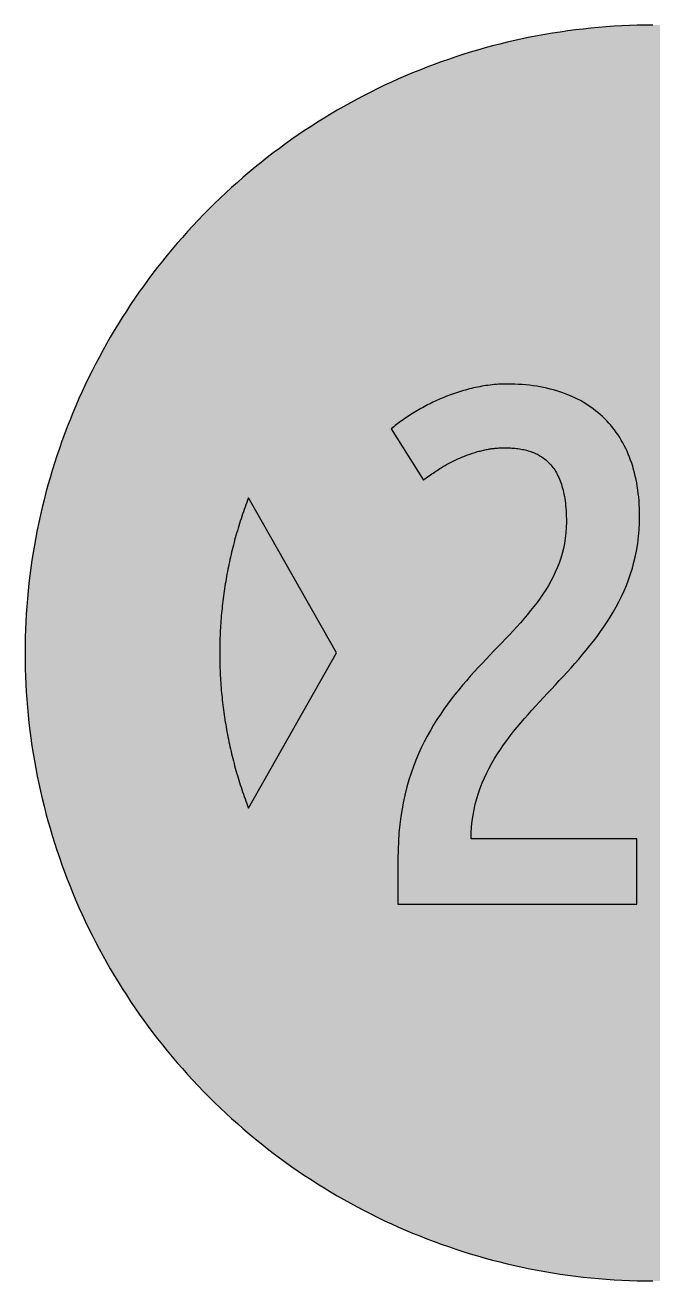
# Model space of a CAD drawing. Header units: millimetres. Extents: x 0 to 212, y 0 to 212.
# Drawn here: x 0.1 to 105.9, y 0.1 to 211.7 of the extents above; entities that cross this region are included whole.
import ezdxf

# ---------------------------------------------------------------- set-up
doc = ezdxf.new("R2010")
doc.units = ezdxf.units.MM

msp = doc.modelspace()

# ---------------------------------------------------------------- hatches: boundary and pattern name
for color, points in [(254, [(211.7189, 105.8869), (211.709, 107.2007), (211.6861, 108.5139), (211.6455, 109.8245), (211.5871, 111.1326), (211.5134, 112.4407), (211.4245, 113.7437), (211.3204, 115.0468), (211.201, 116.3447), (211.0638, 117.6426), (210.9114, 118.9355), (210.7413, 120.2258), (210.5584, 121.5136), (210.3577, 122.7988), (210.1418, 124.079), (209.9107, 125.3566), (209.6643, 126.6292), (209.4027, 127.8992), (209.1258, 129.1641), (208.8337, 130.4239), (208.5264, 131.6812), (208.2038, 132.936), (207.866, 134.1831), (207.5104, 135.4277), (207.1421, 136.6647), (206.7611, 137.8991), (206.3623, 139.1285), (205.9483, 140.3502), (205.5216, 141.5694), (205.0771, 142.781), (204.6199, 143.9901), (204.1474, 145.1915), (203.6623, 146.3853), (203.1619, 147.574), (202.6463, 148.7576), (202.1154, 149.9362), (201.5693, 151.1046), (201.0105, 152.2705), (200.439, 153.4262), (199.8523, 154.5768), (199.2503, 155.7198), (198.6356, 156.8577), (198.0057, 157.9855), (197.3605, 159.1081), (196.7052, 160.2232), (196.0321, 161.3281), (195.3489, 162.4279), (194.6504, 163.5176), (193.9366, 164.6022), (193.2102, 165.6766), (192.471, 166.7434), (191.7167, 167.8), (190.9521, 168.849), (190.1698, 169.8904), (189.3773, 170.9217), (188.5696, 171.9428), (187.7517, 172.9562), (186.9161, 173.9621), (186.0702, 174.9552), (185.2117, 175.9407), (184.338, 176.9161), (183.454, 177.8838), (182.5549, 178.8389), (181.643, 179.7837), (180.721, 180.7185), (179.7837, 181.643), (178.8389, 182.5549), (177.8838, 183.454), (176.9161, 184.338), (175.9407, 185.2117), (174.9552, 186.0702), (173.9621, 186.9161), (172.9562, 187.7492), (171.9428, 188.5696), (170.9217, 189.3773), (169.8904, 190.1698), (168.849, 190.9496), (167.8, 191.7167), (166.7408, 192.471), (165.6766, 193.2102), (164.6022, 193.9366), (163.5176, 194.6504), (162.4279, 195.3489), (161.3281, 196.0321), (160.2232, 196.7052), (159.1081, 197.3631), (157.9855, 198.0057), (156.8577, 198.6356), (155.7198, 199.2503), (154.5768, 199.8523), (153.4262, 200.439), (152.2705, 201.0131), (151.1046, 201.5719), (149.9362, 202.1154), (148.7576, 202.6463), (147.574, 203.1619), (146.3853, 203.6623), (145.1889, 204.15), (143.9875, 204.6199), (142.781, 205.0796), (141.5694, 205.5216), (140.3502, 205.9483), (139.1285, 206.3623), (137.8991, 206.7611), (136.6647, 207.1446), (135.4252, 207.5129), (134.1831, 207.866), (132.9334, 208.2038), (131.6812, 208.5264), (130.4239, 208.8337), (129.1641, 209.1284), (127.8966, 209.4052), (126.6292, 209.6668), (125.3541, 209.9132), (124.0765, 210.1444), (122.7963, 210.3603), (121.5136, 210.5584), (120.2258, 210.7438), (118.9355, 210.9114), (117.6401, 211.0638), (116.3447, 211.201), (115.0468, 211.3229), (113.7437, 211.4271), (112.4382, 211.516), (111.1326, 211.5896), (109.8245, 211.6455), (108.5113, 211.6861), (107.1982, 211.7115), (105.885, 211.7192), (104.5693, 211.7115), (103.2561, 211.6861), (101.9454, 211.6455), (100.6373, 211.5896), (99.3292, 211.516), (98.0262, 211.4271), (96.7232, 211.3229), (95.4253, 211.201), (94.1273, 211.0638), (92.8345, 210.9114), (91.5441, 210.7438), (90.2564, 210.5584), (88.9711, 210.3603), (87.691, 210.1444), (86.4133, 209.9132), (85.1408, 209.6668), (83.8708, 209.4052), (82.6059, 209.1284), (81.346, 208.8337), (80.0887, 208.5264), (78.834, 208.2038), (77.5868, 207.866), (76.3422, 207.5129), (75.1053, 207.1446), (73.8708, 206.7611), (72.6415, 206.3623), (71.4197, 205.9483), (70.2005, 205.5216), (68.9889, 205.0796), (67.7799, 204.6199), (66.5785, 204.15), (65.3847, 203.6623), (64.196, 203.1619), (63.0123, 202.6463), (61.8338, 202.1154), (60.6628, 201.5719), (59.4995, 201.0131), (58.3438, 200.439), (57.1932, 199.8523), (56.0502, 199.2503), (54.9123, 198.6356), (53.7845, 198.0057), (52.6618, 197.3631), (51.5468, 196.7052), (50.4419, 196.0321), (49.342, 195.3489), (48.2524, 194.6504), (47.1678, 193.9366), (46.0934, 193.2102), (45.0266, 192.471), (43.9699, 191.7167), (42.9209, 190.9496), (41.8795, 190.1698), (40.8483, 189.3773), (39.8272, 188.5696), (38.8137, 187.7492), (37.8079, 186.9161), (36.8148, 186.0702), (35.8292, 185.2117), (34.8539, 184.338), (33.8861, 183.454), (32.9311, 182.5549), (31.9862, 181.643), (31.049, 180.7185), (30.1269, 179.7837), (29.2151, 178.8389), (28.3159, 177.8838), (27.432, 176.9161), (26.5582, 175.9407), (25.6997, 174.9552), (24.8539, 173.9621), (24.0208, 172.9562), (23.2004, 171.9428), (22.3926, 170.9217), (21.6002, 169.8904), (20.8204, 168.849), (20.0533, 167.8), (19.2989, 166.7434), (18.5598, 165.6766), (17.8333, 164.6022), (17.1196, 163.5176), (16.4211, 162.4279), (15.7378, 161.3281), (15.0647, 160.2232), (14.4069, 159.1081), (13.7643, 157.9855), (13.1343, 156.8577), (12.5197, 155.7198), (11.9177, 154.5768), (11.3309, 153.4262), (10.7569, 152.2705), (10.1981, 151.1046), (9.6545, 149.9362), (9.1237, 148.7576), (8.6081, 147.574), (8.1077, 146.3853), (7.62, 145.1915), (7.1501, 143.9901), (6.6904, 142.781), (6.2484, 141.5694), (5.8217, 140.3502), (5.4077, 139.1285), (5.0089, 137.8991), (4.6253, 136.6647), (4.257, 135.4277), (3.904, 134.1831), (3.5662, 132.936), (3.2436, 131.6812), (2.9362, 130.4239), (2.6416, 129.1641), (2.3647, 127.8992), (2.1031, 126.6292), (1.8567, 125.3566), (1.6256, 124.079), (1.4097, 122.7988), (1.2116, 121.5136), (1.0262, 120.2258), (0.8585, 118.9355), (0.7061, 117.6426), (0.569, 116.3447), (0.447, 115.0468), (0.3429, 113.7437), (0.254, 112.4407), (0.1803, 111.1326), (0.1245, 109.8245), (0.0838, 108.5139), (0.0584, 107.2007), (0.0508, 105.885), (0.0584, 104.5718), (0.0838, 103.2586), (0.1245, 101.9454), (0.1803, 100.6373), (0.254, 99.3318), (0.3429, 98.0262), (0.447, 96.7232), (0.569, 95.4253), (0.7061, 94.1299), (0.8585, 92.8345), (1.0262, 91.5441), (1.2116, 90.2564), (1.4097, 88.9737), (1.6256, 87.6935), (1.8567, 86.4159), (2.1031, 85.1408), (2.3647, 83.8733), (2.6416, 82.6059), (2.9362, 81.346), (3.2436, 80.0887), (3.5662, 78.8365), (3.904, 77.5868), (4.257, 76.3448), (4.6253, 75.1053), (5.0089, 73.8708), (5.4077, 72.6415), (5.8217, 71.4197), (6.2484, 70.2005), (6.6904, 68.9889), (7.1501, 67.7824), (7.62, 66.581), (8.1077, 65.3847), (8.6081, 64.196), (9.1237, 63.0123), (9.6545, 61.8338), (10.1981, 60.6654), (10.7569, 59.4995), (11.3309, 58.3438), (11.9177, 57.1932), (12.5197, 56.0502), (13.1343, 54.9123), (13.7643, 53.7845), (14.4069, 52.6618), (15.0647, 51.5468), (15.7378, 50.4419), (16.4211, 49.342), (17.1196, 48.2524), (17.8333, 47.1678), (18.5598, 46.0934), (19.2989, 45.0291), (20.0533, 43.9699), (20.8204, 42.9209), (21.6002, 41.8795), (22.3926, 40.8483), (23.2004, 39.8272), (24.0208, 38.8137), (24.8539, 37.8079), (25.6997, 36.8148), (26.5582, 35.8292), (27.432, 34.8539), (28.3159, 33.8861), (29.2151, 32.9311), (30.1269, 31.9862), (31.049, 31.049), (31.9862, 30.1269), (32.9311, 29.2151), (33.8861, 28.3159), (34.8539, 27.432), (35.8292, 26.5582), (36.8148, 25.6997), (37.8079, 24.8539), (38.8137, 24.0182), (39.8272, 23.2004), (40.8483, 22.3926), (41.8795, 21.6002), (42.9209, 20.8178), (43.9699, 20.0533), (45.0266, 19.2989), (46.0934, 18.5598), (47.1678, 17.8333), (48.2524, 17.1196), (49.342, 16.4211), (50.4419, 15.7378), (51.5468, 15.0647), (52.6618, 14.4094), (53.7845, 13.7643), (54.9123, 13.1343), (56.0502, 12.5197), (57.1932, 11.9177), (58.3438, 11.3309), (59.4995, 10.7594), (60.6628, 10.2006), (61.8338, 9.6545), (63.0123, 9.1237), (64.196, 8.6081), (65.3847, 8.1077), (66.5785, 7.6225), (67.7799, 7.1501), (68.9889, 6.6929), (70.2005, 6.2484), (71.4197, 5.8217), (72.6415, 5.4077), (73.8708, 5.0089), (75.1053, 4.6279), (76.3422, 4.2596), (77.5868, 3.904), (78.834, 3.5662), (80.0887, 3.2436), (81.346, 2.9362), (82.6059, 2.6441), (83.8708, 2.3673), (85.1408, 2.1057), (86.4133, 1.8593), (87.691, 1.6281), (88.9711, 1.4122), (90.2564, 1.2116), (91.5441, 1.0287), (92.8345, 0.8585), (94.1273, 0.7061), (95.4253, 0.569), (96.7232, 0.4496), (98.0262, 0.3454), (99.3292, 0.2565), (100.6373, 0.1829), (101.9454, 0.1245), (103.2561, 0.0838), (104.5693, 0.061), (105.885, 0.0533), (107.1982, 0.061), (108.5113, 0.0838), (109.8245, 0.1245), (111.1326, 0.1829), (112.4382, 0.2565), (113.7437, 0.3454), (115.0468, 0.4496), (116.3447, 0.569), (117.6401, 0.7061), (118.9355, 0.8585), (120.2258, 1.0287), (121.5136, 1.2116), (122.7963, 1.4122), (124.0765, 1.6281), (125.3541, 1.8593), (126.6292, 2.1057), (127.8966, 2.3673), (129.1641, 2.6441), (130.4239, 2.9362), (131.6812, 3.2436), (132.9334, 3.5662), (134.1831, 3.904), (135.4252, 4.2596), (136.6647, 4.6279), (137.8991, 5.0089), (139.1285, 5.4077), (140.3502, 5.8217), (141.5694, 6.2484), (142.781, 6.6929), (143.9875, 7.1501), (145.1889, 7.6225), (146.3853, 8.1077), (147.574, 8.6081), (148.7576, 9.1237), (149.9362, 9.6545), (151.1046, 10.2006), (152.2705, 10.7594), (153.4262, 11.3309), (154.5768, 11.9177), (155.7198, 12.5197), (156.8577, 13.1343), (157.9855, 13.7643), (159.1081, 14.4094), (160.2232, 15.0647), (161.3281, 15.7378), (162.4279, 16.4211), (163.5176, 17.1196), (164.6022, 17.8333), (165.6766, 18.5598), (166.7408, 19.2989), (167.8, 20.0533), (168.849, 20.8178), (169.8904, 21.6002), (170.9217, 22.3926), (171.9428, 23.2004), (172.9562, 24.0182), (173.9621, 24.8539), (174.9552, 25.6997), (175.9407, 26.5582), (176.9161, 27.432), (177.8838, 28.3159), (178.8389, 29.2151), (179.7837, 30.1269), (180.721, 31.049), (181.643, 31.9862), (182.5549, 32.9311), (183.454, 33.8861), (184.338, 34.8539), (185.2117, 35.8292), (186.0702, 36.8148), (186.9161, 37.8079), (187.7517, 38.8137), (188.5696, 39.8272), (189.3773, 40.8483), (190.1698, 41.8795), (190.9521, 42.9209), (191.7167, 43.9699), (192.471, 45.0291), (193.2102, 46.0934), (193.9366, 47.1678), (194.6504, 48.2524), (195.3489, 49.342), (196.0321, 50.4419), (196.7052, 51.5468), (197.3605, 52.6618), (198.0057, 53.7845), (198.6356, 54.9123), (199.2503, 56.0502), (199.8523, 57.1932), (200.439, 58.3438), (201.0105, 59.4995), (201.5693, 60.6654), (202.1154, 61.8338), (202.6463, 63.0123), (203.1619, 64.196), (203.6623, 65.3847), (204.1474, 66.581), (204.6199, 67.7824), (205.0771, 68.9889), (205.5216, 70.2005), (205.9483, 71.4197), (206.3623, 72.6415), (206.7611, 73.8708), (207.1421, 75.1053), (207.5104, 76.3448), (207.866, 77.5868), (208.2038, 78.8365), (208.5264, 80.0887), (208.8337, 81.346), (209.1258, 82.6059), (209.4027, 83.8733), (209.6643, 85.1408), (209.9107, 86.4159), (210.1418, 87.6935), (210.3577, 88.9737), (210.5584, 90.2564), (210.7413, 91.5441), (210.9114, 92.8345), (211.0638, 94.1299), (211.201, 95.4253), (211.3204, 96.7232), (211.4245, 98.0262), (211.5134, 99.3318), (211.5871, 100.6373), (211.6455, 101.9454), (211.6861, 103.2586), (211.709, 104.5718), (211.7166, 105.885)]), (59, [(80.8041, 140.4754), (81.0692, 140.4722), (81.3333, 140.4671), (81.595, 140.4595), (81.8566, 140.4468), (82.1157, 140.4315), (82.3747, 140.4137), (82.6313, 140.3909), (82.8853, 140.3629), (83.1367, 140.3325), (83.3857, 140.2969), (83.6346, 140.2563), (83.881, 140.2131), (84.1223, 140.1623), (84.3636, 140.1089), (84.6023, 140.048), (84.8385, 139.9845), (85.0722, 139.9134), (85.3008, 139.8397), (85.5294, 139.7584), (85.7529, 139.6721), (85.9739, 139.5781), (86.1924, 139.479), (86.4083, 139.3749), (86.6191, 139.2631), (86.8274, 139.1463), (87.0306, 139.0218), (87.2338, 138.8897), (87.4293, 138.7526), (87.6224, 138.6078), (87.8129, 138.4554), (87.9983, 138.2954), (88.1786, 138.1277), (88.3564, 137.955), (88.5292, 137.7721), (88.6993, 137.5816), (88.8644, 137.3835), (89.0219, 137.1778), (89.1794, 136.9619), (89.3293, 136.7384), (89.474, 136.5072), (89.6163, 136.2659), (89.7509, 136.017), (89.883, 135.7605), (90.0074, 135.4912), (90.1268, 135.2144), (90.2437, 134.9299), (90.3529, 134.6327), (90.457, 134.3279), (90.5561, 134.0129), (90.6475, 133.6878), (90.7339, 133.3525), (90.8152, 133.0071), (90.8914, 132.6515), (90.9599, 132.2832), (91.0234, 131.9073), (91.0793, 131.5187), (91.1301, 131.1199), (91.1733, 130.7084), (91.2114, 130.2868), (91.2419, 129.8524), (91.2673, 129.4079), (91.2851, 128.9533), (91.2952, 128.4834), (91.2978, 128.0033), (91.2774, 127.061), (91.2165, 126.1415), (91.1174, 125.2423), (90.9803, 124.366), (90.805, 123.51), (90.5967, 122.6718), (90.3529, 121.8514), (90.0786, 121.0462), (89.7712, 120.2588), (89.4334, 119.4867), (89.0702, 118.7272), (88.6765, 117.9805), (88.2599, 117.2464), (87.8154, 116.5225), (87.3481, 115.8062), (86.8604, 115.1026), (86.3524, 114.4041), (85.8215, 113.7133), (85.2754, 113.0249), (84.7115, 112.3442), (84.1324, 111.666), (83.5381, 110.9904), (82.931, 110.3173), (82.3112, 109.6442), (81.6839, 108.9685), (81.0463, 108.2929), (80.3986, 107.6147), (79.7484, 106.9315), (79.0905, 106.2431), (78.4276, 105.5522), (77.7646, 104.8512), (77.0992, 104.1425), (76.4337, 103.4263), (75.7682, 102.6998), (75.1078, 101.9632), (74.4499, 101.2139), (73.7972, 100.4519), (73.152, 99.6747), (72.5145, 98.8847), (71.8845, 98.077), (71.2673, 97.2515), (70.6603, 96.4108), (70.0659, 95.5472), (69.4868, 94.6658), (68.9229, 93.7641), (68.3743, 92.837), (67.8459, 91.8896), (67.3354, 90.9168), (66.8477, 89.9185), (66.3804, 88.8949), (65.9384, 87.8408), (65.5193, 86.7613), (65.1281, 85.6513), (64.7624, 84.5109), (64.4271, 83.3399), (64.1198, 82.136), (63.8454, 80.899), (63.6016, 79.6265), (63.3933, 78.3184), (63.2181, 76.9722), (63.0809, 75.5904), (62.9818, 74.1705), (62.9209, 72.7075), (62.9006, 71.2064), (62.9006, 63.5536), (103.1515, 63.5536), (103.1515, 74.5419), (75.2479, 74.5419), (75.2678, 75.5777), (75.3288, 76.5912), (75.4278, 77.5818), (75.565, 78.552), (75.7403, 79.5045), (75.9485, 80.4342), (76.1924, 81.3486), (76.4667, 82.2427), (76.774, 83.1215), (77.1093, 83.9851), (77.4751, 84.8309), (77.8662, 85.664), (78.2853, 86.4819), (78.7298, 87.2896), (79.1947, 88.0821), (79.6849, 88.867), (80.1929, 89.6391), (80.7212, 90.4011), (81.2698, 91.1555), (81.8337, 91.8997), (82.4128, 92.6389), (83.0072, 93.3704), (83.6143, 94.0968), (84.2315, 94.8182), (84.8614, 95.537), (85.4989, 96.2508), (86.1441, 96.9645), (86.7969, 97.6732), (87.4547, 98.3844), (88.1177, 99.093), (88.7806, 99.8042), (89.4461, 100.5154), (90.1116, 101.2317), (90.7745, 101.9505), (91.4375, 102.6719), (92.0953, 103.3983), (92.7456, 104.1298), (93.3933, 104.869), (94.0308, 105.6157), (94.6607, 106.3701), (95.2779, 107.1347), (95.885, 107.9068), (96.4794, 108.6891), (97.0585, 109.4842), (97.6224, 110.2919), (98.1685, 111.1123), (98.6993, 111.9454), (99.2073, 112.7938), (99.6975, 113.6548), (100.1624, 114.5362), (100.6069, 115.4328), (101.0234, 116.3447), (101.4171, 117.2794), (101.7829, 118.2294), (102.1182, 119.2022), (102.4255, 120.1953), (102.6998, 121.2113), (102.9437, 122.2477), (103.1519, 123.3094), (103.3272, 124.394), (103.4644, 125.5039), (103.5634, 126.6393), (103.6244, 127.8026), (103.6447, 128.9914), (103.6396, 129.6492), (103.6218, 130.2944), (103.5914, 130.9319), (103.5482, 131.5618), (103.4948, 132.1816), (103.4288, 132.7937), (103.3526, 133.3957), (103.2612, 133.9875), (103.1621, 134.5717), (103.0478, 135.1483), (102.9233, 135.7147), (102.7887, 136.271), (102.6414, 136.8171), (102.4839, 137.3556), (102.3137, 137.8839), (102.1334, 138.4021), (101.9404, 138.9126), (101.7372, 139.413), (101.5238, 139.9032), (101.2977, 140.3833), (101.0615, 140.8557), (100.8126, 141.318), (100.5535, 141.7676), (100.2843, 142.2095), (100.0049, 142.6413), (99.7153, 143.063), (99.4131, 143.477), (99.1006, 143.8783), (98.7781, 144.2695), (98.4453, 144.6505), (98.1024, 145.0213), (97.7494, 145.3845), (97.3861, 145.735), (97.0102, 146.0754), (96.6267, 146.4056), (96.233, 146.7231), (95.8266, 147.033), (95.4126, 147.3327), (94.9884, 147.6197), (94.554, 147.8966), (94.1095, 148.1633), (93.6549, 148.4198), (93.1901, 148.6637), (92.7176, 148.8973), (92.235, 149.1209), (91.7423, 149.3342), (91.2393, 149.5349), (90.7263, 149.7254), (90.2056, 149.9032), (89.6747, 150.0708), (89.1337, 150.2283), (88.585, 150.3731), (88.0262, 150.5077), (87.4598, 150.6296), (86.8832, 150.7414), (86.299, 150.8404), (85.7047, 150.9268), (85.1002, 151.0055), (84.488, 151.069), (83.8657, 151.1224), (83.2358, 151.163), (82.5983, 151.1935), (81.9506, 151.2113), (81.2952, 151.2164), (80.9371, 151.2138), (80.579, 151.2062), (80.2208, 151.1935), (79.8652, 151.1732), (79.5071, 151.1503), (79.1515, 151.1198), (78.7959, 151.0843), (78.4428, 151.0462), (78.0898, 151.0005), (77.7367, 150.9522), (77.3836, 150.8989), (77.0331, 150.8404), (76.6851, 150.7769), (76.3372, 150.7084), (75.9892, 150.6372), (75.6437, 150.561), (75.2983, 150.4823), (74.9554, 150.3959), (74.615, 150.3096), (74.2747, 150.2156), (73.9369, 150.1216), (73.599, 150.02), (73.2638, 149.9184), (72.931, 149.8117), (72.6008, 149.7), (72.2706, 149.5882), (71.943, 149.4714), (71.6178, 149.3495), (71.2953, 149.2275), (70.9727, 149.1005), (70.6552, 148.971), (70.3377, 148.8415), (70.0227, 148.7068), (69.7128, 148.5697), (69.403, 148.43), (69.0956, 148.2877), (68.7908, 148.143), (68.4911, 147.9956), (68.1914, 147.8483), (67.8942, 147.6959), (67.6021, 147.5435), (67.3125, 147.3886), (67.0255, 147.2311), (66.741, 147.0736), (66.4591, 146.9136), (66.1797, 146.751), (65.9054, 146.5885), (65.6336, 146.4259), (65.3669, 146.2583), (65.1002, 146.0932), (64.8411, 145.9255), (64.582, 145.7554), (64.328, 145.5852), (64.0766, 145.415), (63.8302, 145.2448), (63.5889, 145.0721), (63.3476, 144.8994), (63.1139, 144.7267), (62.8828, 144.5539), (62.6542, 144.3812), (62.4307, 144.206), (62.2122, 144.0332), (61.9989, 143.858), (61.788, 143.6853), (67.2222, 135.0433), (67.4522, 135.2194), (67.6834, 135.3947), (67.9145, 135.5649), (68.1457, 135.7351), (68.3768, 135.8976), (68.6054, 136.0602), (68.8365, 136.2202), (69.0651, 136.3751), (69.2937, 136.5275), (69.5223, 136.6749), (69.7509, 136.8222), (69.9795, 136.9644), (70.2081, 137.1041), (70.4342, 137.2413), (70.6628, 137.3759), (70.8889, 137.5054), (71.1149, 137.6324), (71.3384, 137.7569), (71.5645, 137.8788), (71.788, 137.9982), (72.0115, 138.115), (72.2351, 138.2268), (72.4586, 138.336), (72.6796, 138.4427), (72.9005, 138.5468), (73.1215, 138.6484), (73.34, 138.745), (73.5609, 138.8415), (73.7768, 138.9329), (73.9953, 139.0244), (74.2112, 139.1107), (74.4271, 139.1945), (74.643, 139.2758), (74.8589, 139.352), (75.0722, 139.4282), (75.2831, 139.5019), (75.4964, 139.5705), (75.7072, 139.639), (75.9155, 139.7025), (76.1263, 139.766), (76.3321, 139.8245), (76.5404, 139.8803), (76.7461, 139.9337), (76.9518, 139.9845), (77.155, 140.0327), (77.3582, 140.081), (77.5589, 140.1242), (77.7596, 140.1648), (77.9602, 140.2029), (78.1583, 140.2385), (78.3539, 140.2715), (78.552, 140.302), (78.7451, 140.3299), (78.9381, 140.3553), (79.1312, 140.3782), (79.3217, 140.3985), (79.5122, 140.4163), (79.7001, 140.4315), (79.8881, 140.4442), (80.0735, 140.4544), (80.2589, 140.4645), (80.4418, 140.4696), (80.6221, 140.4722), (80.8025, 140.4747)]), (59, [(52.572, 105.8869), (37.7112, 132.0557), (37.5615, 131.6634), (37.4142, 131.2697), (37.2694, 130.876), (37.1272, 130.4823), (36.9875, 130.0886), (36.8503, 129.6924), (36.7132, 129.2962), (36.5811, 128.8999), (36.449, 128.5011), (36.322, 128.1024), (36.195, 127.7036), (36.0705, 127.3048), (35.9512, 126.9035), (35.8318, 126.5022), (35.7149, 126.1008), (35.5981, 125.6995), (35.4863, 125.2982), (35.3771, 124.8943), (35.2704, 124.4905), (35.1638, 124.0866), (35.0622, 123.6802), (34.9606, 123.2764), (34.8615, 122.87), (34.765, 122.4636), (34.6735, 122.0546), (34.5821, 121.6482), (34.4932, 121.2393), (34.4043, 120.8303), (34.3205, 120.4214), (34.2392, 120.0125), (34.1605, 119.6035), (34.0817, 119.192), (34.0081, 118.7831), (33.9344, 118.3716), (33.8633, 117.9601), (33.7972, 117.5461), (33.7312, 117.1346), (33.6677, 116.7206), (33.6067, 116.3091), (33.5483, 115.8951), (33.4924, 115.4811), (33.4391, 115.0671), (33.3883, 114.6531), (33.3375, 114.2365), (33.2918, 113.8225), (33.2486, 113.4059), (33.2054, 112.9894), (33.1673, 112.5753), (33.1292, 112.1588), (33.0937, 111.7422), (33.0632, 111.3231), (33.0327, 110.9066), (33.0048, 110.49), (32.9794, 110.0709), (32.9565, 109.6543), (32.9362, 109.2352), (32.9184, 108.8187), (32.9032, 108.3996), (32.8905, 107.9805), (32.8778, 107.5614), (32.8701, 107.1423), (32.8651, 106.7232), (32.86, 106.3041), (32.86, 105.885), (32.86, 105.4659), (32.8651, 105.0468), (32.8701, 104.6277), (32.8778, 104.2086), (32.8905, 103.7895), (32.9032, 103.3704), (32.9184, 102.9538), (32.9362, 102.5347), (32.9565, 102.1156), (32.9794, 101.6991), (33.0048, 101.28), (33.0327, 100.8634), (33.0632, 100.4468), (33.0937, 100.0303), (33.1292, 99.6137), (33.1673, 99.1972), (33.2054, 98.7806), (33.2486, 98.364), (33.2918, 97.9475), (33.3375, 97.5335), (33.3883, 97.1194), (33.4391, 96.7029), (33.4924, 96.2889), (33.5483, 95.8748), (33.6067, 95.4608), (33.6677, 95.0493), (33.7312, 94.6353), (33.7972, 94.2238), (33.8633, 93.8098), (33.9344, 93.3983), (34.0081, 92.9869), (34.0817, 92.5779), (34.1605, 92.1664), (34.2392, 91.7575), (34.3205, 91.346), (34.4043, 90.9371), (34.4932, 90.5307), (34.5821, 90.1217), (34.6735, 89.7128), (34.765, 89.3064), (34.8615, 88.9), (34.9606, 88.4936), (35.0622, 88.0897), (35.1638, 87.6833), (35.2704, 87.2795), (35.3771, 86.8756), (35.4863, 86.4718), (35.5981, 86.0704), (35.7149, 85.6666), (35.8318, 85.2653), (35.9512, 84.8665), (36.0705, 84.4652), (36.195, 84.0664), (36.322, 83.6676), (36.449, 83.2688), (36.5811, 82.87), (36.7132, 82.4738), (36.8503, 82.0776), (36.9875, 81.6813), (37.1272, 81.2876), (37.2694, 80.8939), (37.4142, 80.5002), (37.5615, 80.1065), (37.7088, 79.7154)])]:
    msp.add_hatch(color=color).paths.add_polyline_path(points)

# ---------------------------------------------------------------- linework, layer by layer
at = {"color": 254}
msp.add_lwpolyline([(105.885, 211.7192), (104.5693, 211.7115), (103.2561, 211.6861), (101.9454, 211.6455), (100.6373, 211.5896), (99.3292, 211.516), (98.0262, 211.4271), (96.7232, 211.3229), (95.4253, 211.201), (94.1273, 211.0638), (92.8345, 210.9114), (91.5441, 210.7438), (90.2564, 210.5584), (88.9711, 210.3603), (87.691, 210.1444), (86.4133, 209.9132), (85.1408, 209.6668), (83.8708, 209.4052), (82.6059, 209.1284), (81.346, 208.8337), (80.0887, 208.5264), (78.834, 208.2038), (77.5868, 207.866), (76.3422, 207.5129), (75.1053, 207.1446), (73.8708, 206.7611), (72.6415, 206.3623), (71.4197, 205.9483), (70.2005, 205.5216), (68.9889, 205.0796), (67.7799, 204.6199), (66.5785, 204.15), (65.3847, 203.6623), (64.196, 203.1619), (63.0123, 202.6463), (61.8338, 202.1154), (60.6628, 201.5719), (59.4995, 201.0131), (58.3438, 200.439), (57.1932, 199.8523), (56.0502, 199.2503), (54.9123, 198.6356), (53.7845, 198.0057), (52.6618, 197.3631), (51.5468, 196.7052), (50.4419, 196.0321), (49.342, 195.3489), (48.2524, 194.6504), (47.1678, 193.9366), (46.0934, 193.2102), (45.0266, 192.471), (43.9699, 191.7167), (42.9209, 190.9496), (41.8795, 190.1698), (40.8483, 189.3773), (39.8272, 188.5696), (38.8137, 187.7492), (37.8079, 186.9161), (36.8148, 186.0702), (35.8292, 185.2117), (34.8539, 184.338), (33.8861, 183.454), (32.9311, 182.5549), (31.9862, 181.643), (31.049, 180.7185), (30.1269, 179.7837), (29.2151, 178.8389), (28.3159, 177.8838), (27.432, 176.9161), (26.5582, 175.9407), (25.6997, 174.9552), (24.8539, 173.9621), (24.0208, 172.9562), (23.2004, 171.9428), (22.3926, 170.9217), (21.6002, 169.8904), (20.8204, 168.849), (20.0533, 167.8), (19.2989, 166.7434), (18.5598, 165.6766), (17.8333, 164.6022), (17.1196, 163.5176), (16.4211, 162.4279), (15.7378, 161.3281), (15.0647, 160.2232), (14.4069, 159.1081), (13.7643, 157.9855), (13.1343, 156.8577), (12.5197, 155.7198), (11.9177, 154.5768), (11.3309, 153.4262), (10.7569, 152.2705), (10.1981, 151.1046), (9.6545, 149.9362), (9.1237, 148.7576), (8.6081, 147.574), (8.1077, 146.3853), (7.62, 145.1915), (7.1501, 143.9901), (6.6904, 142.781), (6.2484, 141.5694), (5.8217, 140.3502), (5.4077, 139.1285), (5.0089, 137.8991), (4.6253, 136.6647), (4.257, 135.4277), (3.904, 134.1831), (3.5662, 132.936), (3.2436, 131.6812), (2.9362, 130.4239), (2.6416, 129.1641), (2.3647, 127.8992), (2.1031, 126.6292), (1.8567, 125.3566), (1.6256, 124.079), (1.4097, 122.7988), (1.2116, 121.5136), (1.0262, 120.2258), (0.8585, 118.9355), (0.7061, 117.6426), (0.569, 116.3447), (0.447, 115.0468), (0.3429, 113.7437), (0.254, 112.4407), (0.1803, 111.1326), (0.1245, 109.8245), (0.0838, 108.5139), (0.0584, 107.2007), (0.0508, 105.885), (0.0584, 104.5718), (0.0838, 103.2586), (0.1245, 101.9454), (0.1803, 100.6373), (0.254, 99.3318), (0.3429, 98.0262), (0.447, 96.7232), (0.569, 95.4253), (0.7061, 94.1299), (0.8585, 92.8345), (1.0262, 91.5441), (1.2116, 90.2564), (1.4097, 88.9737), (1.6256, 87.6935), (1.8567, 86.4159), (2.1031, 85.1408), (2.3647, 83.8733), (2.6416, 82.6059), (2.9362, 81.346), (3.2436, 80.0887), (3.5662, 78.8365), (3.904, 77.5868), (4.257, 76.3448), (4.6253, 75.1053), (5.0089, 73.8708), (5.4077, 72.6415), (5.8217, 71.4197), (6.2484, 70.2005), (6.6904, 68.9889), (7.1501, 67.7824), (7.62, 66.581), (8.1077, 65.3847), (8.6081, 64.196), (9.1237, 63.0123), (9.6545, 61.8338), (10.1981, 60.6654), (10.7569, 59.4995), (11.3309, 58.3438), (11.9177, 57.1932), (12.5197, 56.0502), (13.1343, 54.9123), (13.7643, 53.7845), (14.4069, 52.6618), (15.0647, 51.5468), (15.7378, 50.4419), (16.4211, 49.342), (17.1196, 48.2524), (17.8333, 47.1678), (18.5598, 46.0934), (19.2989, 45.0291), (20.0533, 43.9699), (20.8204, 42.9209), (21.6002, 41.8795), (22.3926, 40.8483), (23.2004, 39.8272), (24.0208, 38.8137), (24.8539, 37.8079), (25.6997, 36.8148), (26.5582, 35.8292), (27.432, 34.8539), (28.3159, 33.8861), (29.2151, 32.9311), (30.1269, 31.9862), (31.049, 31.049), (31.9862, 30.1269), (32.9311, 29.2151), (33.8861, 28.3159), (34.8539, 27.432), (35.8292, 26.5582), (36.8148, 25.6997), (37.8079, 24.8539), (38.8137, 24.0182), (39.8272, 23.2004), (40.8483, 22.3926), (41.8795, 21.6002), (42.9209, 20.8178), (43.9699, 20.0533), (45.0266, 19.2989), (46.0934, 18.5598), (47.1678, 17.8333), (48.2524, 17.1196), (49.342, 16.4211), (50.4419, 15.7378), (51.5468, 15.0647), (52.6618, 14.4094), (53.7845, 13.7643), (54.9123, 13.1343), (56.0502, 12.5197), (57.1932, 11.9177), (58.3438, 11.3309), (59.4995, 10.7594), (60.6628, 10.2006), (61.8338, 9.6545), (63.0123, 9.1237), (64.196, 8.6081), (65.3847, 8.1077), (66.5785, 7.6225), (67.7799, 7.1501), (68.9889, 6.6929), (70.2005, 6.2484), (71.4197, 5.8217), (72.6415, 5.4077), (73.8708, 5.0089), (75.1053, 4.6279), (76.3422, 4.2596), (77.5868, 3.904), (78.834, 3.5662), (80.0887, 3.2436), (81.346, 2.9362), (82.6059, 2.6441), (83.8708, 2.3673), (85.1408, 2.1057), (86.4133, 1.8593), (87.691, 1.6281), (88.9711, 1.4122), (90.2564, 1.2116), (91.5441, 1.0287), (92.8345, 0.8585), (94.1273, 0.7061), (95.4253, 0.569), (96.7232, 0.4496), (98.0262, 0.3454), (99.3292, 0.2565), (100.6373, 0.1829), (101.9454, 0.1245), (103.2561, 0.0838), (104.5693, 0.061), (105.885, 0.0533)], dxfattribs=at)
at = {"color": 59}
for points in [[(80.8041, 140.4754), (81.0692, 140.4722), (81.3333, 140.4671), (81.595, 140.4595), (81.8566, 140.4468), (82.1157, 140.4315), (82.3747, 140.4137), (82.6313, 140.3909), (82.8853, 140.3629), (83.1367, 140.3325), (83.3857, 140.2969), (83.6346, 140.2563), (83.881, 140.2131), (84.1223, 140.1623), (84.3636, 140.1089), (84.6023, 140.048), (84.8385, 139.9845), (85.0722, 139.9134), (85.3008, 139.8397), (85.5294, 139.7584), (85.7529, 139.6721), (85.9739, 139.5781), (86.1924, 139.479), (86.4083, 139.3749), (86.6191, 139.2631), (86.8274, 139.1463), (87.0306, 139.0218), (87.2338, 138.8897), (87.4293, 138.7526), (87.6224, 138.6078), (87.8129, 138.4554), (87.9983, 138.2954), (88.1786, 138.1277), (88.3564, 137.955), (88.5292, 137.7721), (88.6993, 137.5816), (88.8644, 137.3835), (89.0219, 137.1778), (89.1794, 136.9619), (89.3293, 136.7384), (89.474, 136.5072), (89.6163, 136.2659), (89.7509, 136.017), (89.883, 135.7605), (90.0074, 135.4912), (90.1268, 135.2144), (90.2437, 134.9299), (90.3529, 134.6327), (90.457, 134.3279), (90.5561, 134.0129), (90.6475, 133.6878), (90.7339, 133.3525), (90.8152, 133.0071), (90.8914, 132.6515), (90.9599, 132.2832), (91.0234, 131.9073), (91.0793, 131.5187), (91.1301, 131.1199), (91.1733, 130.7084), (91.2114, 130.2868), (91.2419, 129.8524), (91.2673, 129.4079), (91.2851, 128.9533), (91.2952, 128.4834), (91.2978, 128.0033), (91.2774, 127.061), (91.2165, 126.1415), (91.1174, 125.2423), (90.9803, 124.366), (90.805, 123.51), (90.5967, 122.6718), (90.3529, 121.8514), (90.0786, 121.0462), (89.7712, 120.2588), (89.4334, 119.4867), (89.0702, 118.7272), (88.6765, 117.9805), (88.2599, 117.2464), (87.8154, 116.5225), (87.3481, 115.8062), (86.8604, 115.1026), (86.3524, 114.4041), (85.8215, 113.7133), (85.2754, 113.0249), (84.7115, 112.3442), (84.1324, 111.666), (83.5381, 110.9904), (82.931, 110.3173), (82.3112, 109.6442), (81.6839, 108.9685), (81.0463, 108.2929), (80.3986, 107.6147), (79.7484, 106.9315), (79.0905, 106.2431), (78.4276, 105.5522), (77.7646, 104.8512), (77.0992, 104.1425), (76.4337, 103.4263), (75.7682, 102.6998), (75.1078, 101.9632), (74.4499, 101.2139), (73.7972, 100.4519), (73.152, 99.6747), (72.5145, 98.8847), (71.8845, 98.077), (71.2673, 97.2515), (70.6603, 96.4108), (70.0659, 95.5472), (69.4868, 94.6658), (68.9229, 93.7641), (68.3743, 92.837), (67.8459, 91.8896), (67.3354, 90.9168), (66.8477, 89.9185), (66.3804, 88.8949), (65.9384, 87.8408), (65.5193, 86.7613), (65.1281, 85.6513), (64.7624, 84.5109), (64.4271, 83.3399), (64.1198, 82.136), (63.8454, 80.899), (63.6016, 79.6265), (63.3933, 78.3184), (63.2181, 76.9722), (63.0809, 75.5904), (62.9818, 74.1705), (62.9209, 72.7075), (62.9006, 71.2064), (62.9006, 63.5536), (103.1515, 63.5536), (103.1515, 74.5419), (75.2479, 74.5419), (75.2678, 75.5777), (75.3288, 76.5912), (75.4278, 77.5818), (75.565, 78.552), (75.7403, 79.5045), (75.9485, 80.4342), (76.1924, 81.3486), (76.4667, 82.2427), (76.774, 83.1215), (77.1093, 83.9851), (77.4751, 84.8309), (77.8662, 85.664), (78.2853, 86.4819), (78.7298, 87.2896), (79.1947, 88.0821), (79.6849, 88.867), (80.1929, 89.6391), (80.7212, 90.4011), (81.2698, 91.1555), (81.8337, 91.8997), (82.4128, 92.6389), (83.0072, 93.3704), (83.6143, 94.0968), (84.2315, 94.8182), (84.8614, 95.537), (85.4989, 96.2508), (86.1441, 96.9645), (86.7969, 97.6732), (87.4547, 98.3844), (88.1177, 99.093), (88.7806, 99.8042), (89.4461, 100.5154), (90.1116, 101.2317), (90.7745, 101.9505), (91.4375, 102.6719), (92.0953, 103.3983), (92.7456, 104.1298), (93.3933, 104.869), (94.0308, 105.6157), (94.6607, 106.3701), (95.2779, 107.1347), (95.885, 107.9068), (96.4794, 108.6891), (97.0585, 109.4842), (97.6224, 110.2919), (98.1685, 111.1123), (98.6993, 111.9454), (99.2073, 112.7938), (99.6975, 113.6548), (100.1624, 114.5362), (100.6069, 115.4328), (101.0234, 116.3447), (101.4171, 117.2794), (101.7829, 118.2294), (102.1182, 119.2022), (102.4255, 120.1953), (102.6998, 121.2113), (102.9437, 122.2477), (103.1519, 123.3094), (103.3272, 124.394), (103.4644, 125.5039), (103.5634, 126.6393), (103.6244, 127.8026), (103.6447, 128.9914), (103.6396, 129.6492), (103.6218, 130.2944), (103.5914, 130.9319), (103.5482, 131.5618), (103.4948, 132.1816), (103.4288, 132.7937), (103.3526, 133.3957), (103.2612, 133.9875), (103.1621, 134.5717), (103.0478, 135.1483), (102.9233, 135.7147), (102.7887, 136.271), (102.6414, 136.8171), (102.4839, 137.3556), (102.3137, 137.8839), (102.1334, 138.4021), (101.9404, 138.9126), (101.7372, 139.413), (101.5238, 139.9032), (101.2977, 140.3833), (101.0615, 140.8557), (100.8126, 141.318), (100.5535, 141.7676), (100.2843, 142.2095), (100.0049, 142.6413), (99.7153, 143.063), (99.4131, 143.477), (99.1006, 143.8783), (98.7781, 144.2695), (98.4453, 144.6505), (98.1024, 145.0213), (97.7494, 145.3845), (97.3861, 145.735), (97.0102, 146.0754), (96.6267, 146.4056), (96.233, 146.7231), (95.8266, 147.033), (95.4126, 147.3327), (94.9884, 147.6197), (94.554, 147.8966), (94.1095, 148.1633), (93.6549, 148.4198), (93.1901, 148.6637), (92.7176, 148.8973), (92.235, 149.1209), (91.7423, 149.3342), (91.2393, 149.5349), (90.7263, 149.7254), (90.2056, 149.9032), (89.6747, 150.0708), (89.1337, 150.2283), (88.585, 150.3731), (88.0262, 150.5077), (87.4598, 150.6296), (86.8832, 150.7414), (86.299, 150.8404), (85.7047, 150.9268), (85.1002, 151.0055), (84.488, 151.069), (83.8657, 151.1224), (83.2358, 151.163), (82.5983, 151.1935), (81.9506, 151.2113), (81.2952, 151.2164), (80.9371, 151.2138), (80.579, 151.2062), (80.2208, 151.1935), (79.8652, 151.1732), (79.5071, 151.1503), (79.1515, 151.1198), (78.7959, 151.0843), (78.4428, 151.0462), (78.0898, 151.0005), (77.7367, 150.9522), (77.3836, 150.8989), (77.0331, 150.8404), (76.6851, 150.7769), (76.3372, 150.7084), (75.9892, 150.6372), (75.6437, 150.561), (75.2983, 150.4823), (74.9554, 150.3959), (74.615, 150.3096), (74.2747, 150.2156), (73.9369, 150.1216), (73.599, 150.02), (73.2638, 149.9184), (72.931, 149.8117), (72.6008, 149.7), (72.2706, 149.5882), (71.943, 149.4714), (71.6178, 149.3495), (71.2953, 149.2275), (70.9727, 149.1005), (70.6552, 148.971), (70.3377, 148.8415), (70.0227, 148.7068), (69.7128, 148.5697), (69.403, 148.43), (69.0956, 148.2877), (68.7908, 148.143), (68.4911, 147.9956), (68.1914, 147.8483), (67.8942, 147.6959), (67.6021, 147.5435), (67.3125, 147.3886), (67.0255, 147.2311), (66.741, 147.0736), (66.4591, 146.9136), (66.1797, 146.751), (65.9054, 146.5885), (65.6336, 146.4259), (65.3669, 146.2583), (65.1002, 146.0932), (64.8411, 145.9255), (64.582, 145.7554), (64.328, 145.5852), (64.0766, 145.415), (63.8302, 145.2448), (63.5889, 145.0721), (63.3476, 144.8994), (63.1139, 144.7267), (62.8828, 144.5539), (62.6542, 144.3812), (62.4307, 144.206), (62.2122, 144.0332), (61.9989, 143.858), (61.788, 143.6853), (67.2222, 135.0433), (67.4522, 135.2194), (67.6834, 135.3947), (67.9145, 135.5649), (68.1457, 135.7351), (68.3768, 135.8976), (68.6054, 136.0602), (68.8365, 136.2202), (69.0651, 136.3751), (69.2937, 136.5275), (69.5223, 136.6749), (69.7509, 136.8222), (69.9795, 136.9644), (70.2081, 137.1041), (70.4342, 137.2413), (70.6628, 137.3759), (70.8889, 137.5054), (71.1149, 137.6324), (71.3384, 137.7569), (71.5645, 137.8788), (71.788, 137.9982), (72.0115, 138.115), (72.2351, 138.2268), (72.4586, 138.336), (72.6796, 138.4427), (72.9005, 138.5468), (73.1215, 138.6484), (73.34, 138.745), (73.5609, 138.8415), (73.7768, 138.9329), (73.9953, 139.0244), (74.2112, 139.1107), (74.4271, 139.1945), (74.643, 139.2758), (74.8589, 139.352), (75.0722, 139.4282), (75.2831, 139.5019), (75.4964, 139.5705), (75.7072, 139.639), (75.9155, 139.7025), (76.1263, 139.766), (76.3321, 139.8245), (76.5404, 139.8803), (76.7461, 139.9337), (76.9518, 139.9845), (77.155, 140.0327), (77.3582, 140.081), (77.5589, 140.1242), (77.7596, 140.1648), (77.9602, 140.2029), (78.1583, 140.2385), (78.3539, 140.2715), (78.552, 140.302), (78.7451, 140.3299), (78.9381, 140.3553), (79.1312, 140.3782), (79.3217, 140.3985), (79.5122, 140.4163), (79.7001, 140.4315), (79.8881, 140.4442), (80.0735, 140.4544), (80.2589, 140.4645), (80.4418, 140.4696), (80.6221, 140.4722), (80.8025, 140.4747), (80.8041, 140.4754)], [(52.572, 105.8869), (37.7112, 132.0557), (37.5615, 131.6634), (37.4142, 131.2697), (37.2694, 130.876), (37.1272, 130.4823), (36.9875, 130.0886), (36.8503, 129.6924), (36.7132, 129.2962), (36.5811, 128.8999), (36.449, 128.5011), (36.322, 128.1024), (36.195, 127.7036), (36.0705, 127.3048), (35.9512, 126.9035), (35.8318, 126.5022), (35.7149, 126.1008), (35.5981, 125.6995), (35.4863, 125.2982), (35.3771, 124.8943), (35.2704, 124.4905), (35.1638, 124.0866), (35.0622, 123.6802), (34.9606, 123.2764), (34.8615, 122.87), (34.765, 122.4636), (34.6735, 122.0546), (34.5821, 121.6482), (34.4932, 121.2393), (34.4043, 120.8303), (34.3205, 120.4214), (34.2392, 120.0125), (34.1605, 119.6035), (34.0817, 119.192), (34.0081, 118.7831), (33.9344, 118.3716), (33.8633, 117.9601), (33.7972, 117.5461), (33.7312, 117.1346), (33.6677, 116.7206), (33.6067, 116.3091), (33.5483, 115.8951), (33.4924, 115.4811), (33.4391, 115.0671), (33.3883, 114.6531), (33.3375, 114.2365), (33.2918, 113.8225), (33.2486, 113.4059), (33.2054, 112.9894), (33.1673, 112.5753), (33.1292, 112.1588), (33.0937, 111.7422), (33.0632, 111.3231), (33.0327, 110.9066), (33.0048, 110.49), (32.9794, 110.0709), (32.9565, 109.6543), (32.9362, 109.2352), (32.9184, 108.8187), (32.9032, 108.3996), (32.8905, 107.9805), (32.8778, 107.5614), (32.8701, 107.1423), (32.8651, 106.7232), (32.86, 106.3041), (32.86, 105.885), (32.86, 105.4659), (32.8651, 105.0468), (32.8701, 104.6277), (32.8778, 104.2086), (32.8905, 103.7895), (32.9032, 103.3704), (32.9184, 102.9538), (32.9362, 102.5347), (32.9565, 102.1156), (32.9794, 101.6991), (33.0048, 101.28), (33.0327, 100.8634), (33.0632, 100.4468), (33.0937, 100.0303), (33.1292, 99.6137), (33.1673, 99.1972), (33.2054, 98.7806), (33.2486, 98.364), (33.2918, 97.9475), (33.3375, 97.5335), (33.3883, 97.1194), (33.4391, 96.7029), (33.4924, 96.2889), (33.5483, 95.8748), (33.6067, 95.4608), (33.6677, 95.0493), (33.7312, 94.6353), (33.7972, 94.2238), (33.8633, 93.8098), (33.9344, 93.3983), (34.0081, 92.9869), (34.0817, 92.5779), (34.1605, 92.1664), (34.2392, 91.7575), (34.3205, 91.346), (34.4043, 90.9371), (34.4932, 90.5307), (34.5821, 90.1217), (34.6735, 89.7128), (34.765, 89.3064), (34.8615, 88.9), (34.9606, 88.4936), (35.0622, 88.0897), (35.1638, 87.6833), (35.2704, 87.2795), (35.3771, 86.8756), (35.4863, 86.4718), (35.5981, 86.0704), (35.7149, 85.6666), (35.8318, 85.2653), (35.9512, 84.8665), (36.0705, 84.4652), (36.195, 84.0664), (36.322, 83.6676), (36.449, 83.2688), (36.5811, 82.87), (36.7132, 82.4738), (36.8503, 82.0776), (36.9875, 81.6813), (37.1272, 81.2876), (37.2694, 80.8939), (37.4142, 80.5002), (37.5615, 80.1065), (37.7088, 79.7154), (52.572, 105.8869)]]:
    msp.add_lwpolyline(points, dxfattribs=at)

doc.saveas('drawing.dxf')
